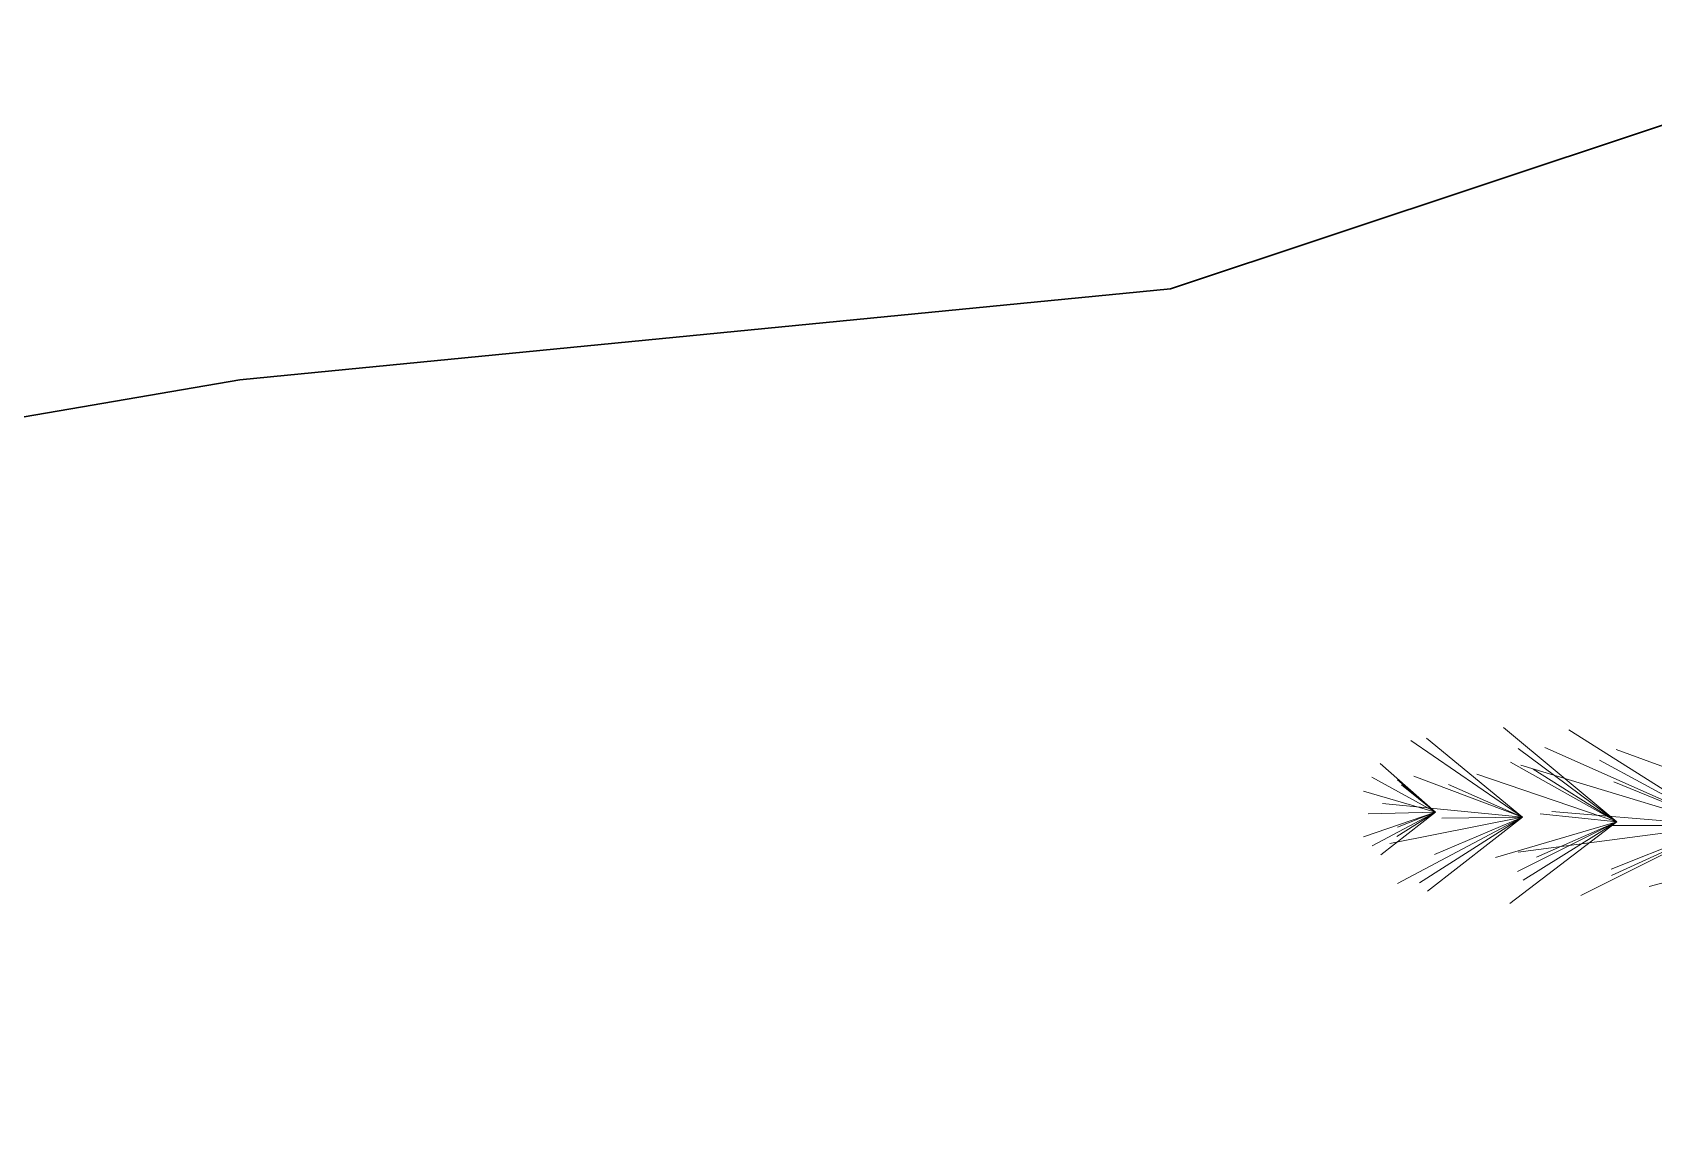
# Model space of a CAD drawing. Header units: metres. Extents: x -460 to 31334, y -1777 to 24987.
# Drawn here: x 378.403 to 378.8686, y -816.8534 to -816.536 of the extents above; entities that cross this region are included whole.
import ezdxf

# ---------------------------------------------------------------- set-up
doc = ezdxf.new("R2010")
doc.units = ezdxf.units.M
doc.header["$MEASUREMENT"] = 0
doc.layers.add('01 FURNITURE', color=8, linetype='Continuous')
doc.layers.add('TREES PLANTS', color=82, linetype='Continuous', lineweight=5)

# ---------------------------------------------------------------- blocks, each defined once
blk = doc.blocks.new('TREES_11')
at = {"layer": 'TREES PLANTS', "color": 82, "true_color": 0x34d100}
for p, q in [((-0.6064, -1.1431), (-0.7737, -1.6009)), ((-0.6064, -1.1431), (-0.7737, -1.6009)), ((-0.5008, -1.5357), (-0.6064, -1.1431)), ((-0.5008, -1.5357), (-0.6064, -1.1431)), ((-0.6223, -1.3934), (-0.8131, -1.6955)), ((-0.6223, -1.3934), (-0.8131, -1.6955)), ((-0.6223, -1.3934), (-0.778, -1.7432)), ((-0.6223, -1.3934), (-0.778, -1.7432)), ((-0.6223, -1.3934), (-0.7526, -1.6343)), ((-0.6223, -1.3934), (-0.7526, -1.6343)), ((-0.6223, -1.3934), (-0.7429, -1.791)), ((-0.6223, -1.3934), (-0.7429, -1.791)), ((-0.6223, -1.3934), (-0.7095, -1.6055)), ((-0.6223, -1.3934), (-0.7095, -1.6055)), ((-0.6223, -1.3934), (-0.6505, -1.7291)), ((-0.6223, -1.3934), (-0.6505, -1.7291)), ((-0.6223, -1.3934), (-0.6226, -1.6083)), ((-0.6223, -1.3934), (-0.6226, -1.6083)), ((-0.6223, -1.3934), (-0.569, -1.7966)), ((-0.6223, -1.3934), (-0.5228, -1.6102)), ((-0.6223, -1.3934), (-0.5357, -1.611)), ((-0.483, -1.6715), (-0.6223, -1.3934)), ((-0.6223, -1.3934), (-0.569, -1.7966)), ((-0.6223, -1.3934), (-0.5228, -1.6102)), ((-0.6223, -1.3934), (-0.5357, -1.611)), ((-0.483, -1.6715), (-0.6223, -1.3934)), ((-0.63, -1.5996), (-0.8175, -1.8259)), ((-0.63, -1.5996), (-0.8175, -1.8259)), ((-0.63, -1.5996), (-0.7761, -1.7962)), ((-0.63, -1.5996), (-0.7761, -1.7962)), ((-0.63, -1.5996), (-0.7484, -1.8116)), ((-0.63, -1.5996), (-0.7484, -1.8116)), ((-0.63, -1.5996), (-0.7347, -1.7664)), ((-0.63, -1.5996), (-0.7347, -1.7664)), ((-0.63, -1.5996), (-0.725, -1.8788)), ((-0.63, -1.5996), (-0.725, -1.8788)), ((-0.63, -1.5996), (-0.646, -1.7529)), ((-0.63, -1.5996), (-0.646, -1.7529)), ((-0.63, -1.5996), (-0.5306, -1.798)), ((-0.63, -1.5996), (-0.5132, -1.7862)), ((-0.63, -1.5996), (-0.5594, -1.7598)), ((-0.63, -1.5996), (-0.4669, -1.8127)), ((-0.5587, -1.8416), (-0.63, -1.5996)), ((-0.63, -1.5996), (-0.5306, -1.798)), ((-0.63, -1.5996), (-0.5132, -1.7862)), ((-0.63, -1.5996), (-0.5594, -1.7598)), ((-0.63, -1.5996), (-0.4669, -1.8127)), ((-0.5587, -1.8416), (-0.63, -1.5996)), ((-0.6394, -1.7881), (-0.7965, -1.9789)), ((-0.6394, -1.7881), (-0.7965, -1.9789)), ((-0.792, -2.0101), (-0.6394, -1.7881)), ((-0.792, -2.0101), (-0.6394, -1.7881)), ((-0.6394, -1.7881), (-0.7206, -2.0042)), ((-0.6394, -1.7881), (-0.7206, -2.0042)), ((-0.6394, -1.7881), (-0.7042, -1.9353)), ((-0.6394, -1.7881), (-0.7042, -1.9353)), ((-0.6394, -1.7881), (-0.6663, -2.067)), ((-0.6394, -1.7881), (-0.6663, -2.067)), ((-0.6394, -1.7881), (-0.508, -1.9933)), ((-0.6394, -1.7881), (-0.5864, -2.0518)), ((-0.6394, -1.7881), (-0.5066, -2.0366)), ((-0.6394, -1.7881), (-0.6368, -1.9485)), ((-0.6394, -1.7881), (-0.4919, -1.9774)), ((-0.6394, -1.7881), (-0.5644, -1.9629)), ((-0.6394, -1.7881), (-0.508, -1.9933)), ((-0.6394, -1.7881), (-0.5864, -2.0518)), ((-0.6394, -1.7881), (-0.5066, -2.0366)), ((-0.6394, -1.7881), (-0.6368, -1.9485)), ((-0.6394, -1.7881), (-0.4919, -1.9774)), ((-0.6394, -1.7881), (-0.5644, -1.9629)), ((-0.649, -1.9609), (-0.7461, -2.0713)), ((-0.649, -1.9609), (-0.7461, -2.0713)), ((-0.649, -1.9609), (-0.7185, -2.0881)), ((-0.649, -1.9609), (-0.7185, -2.0881)), ((-0.649, -1.9609), (-0.7137, -2.0371)), ((-0.649, -1.9609), (-0.7137, -2.0371)), ((-0.7033, -2.0286), (-0.649, -1.9609)), ((-0.7033, -2.0286), (-0.649, -1.9609)), ((-0.649, -1.9609), (-0.6909, -2.1048)), ((-0.649, -1.9609), (-0.6909, -2.1048)), ((-0.649, -1.9609), (-0.6191, -2.0366)), ((-0.649, -1.9609), (-0.6008, -2.0384)), ((-0.649, -1.9609), (-0.6456, -2.0955)), ((-0.649, -1.9609), (-0.564, -2.0701)), ((-0.649, -1.9609), (-0.5999, -2.1043)), ((-0.649, -1.9609), (-0.5819, -2.0872)), ((-0.649, -1.9609), (-0.6191, -2.0366)), ((-0.649, -1.9609), (-0.6008, -2.0384)), ((-0.649, -1.9609), (-0.6456, -2.0955)), ((-0.649, -1.9609), (-0.564, -2.0701)), ((-0.649, -1.9609), (-0.5999, -2.1043)), ((-0.649, -1.9609), (-0.5819, -2.0872))]:
    blk.add_line(p, q, dxfattribs=at)

msp = doc.modelspace()

# ---------------------------------------------------------------- linework, layer by layer
at = {"layer": '01 FURNITURE', "color": 4, "lineweight": 30}
msp.add_lwpolyline([(378.67538, -817.46682), (378.59513, -817.37575), (378.47952, -817.2874), (378.2687, -817.1705), (377.91964, -816.96642), (377.87612, -816.92076), (377.94793, -816.7555), (378.11982, -816.69461), (378.46254, -816.63577), (378.72985, -816.60965), (378.91254, -816.5488), (379.07432, -816.50824), (379.16034, -816.45752), (379.23029, -816.38192), (379.27083, -816.29312), (379.28822, -816.18093), (379.31203, -816.02725), (379.32245, -815.96004)], dxfattribs=at)

# ---------------------------------------------------------------- block references
at = {"lineweight": 9, "xscale": 0.1441398928167146, "yscale": 0.1441398928167146, "zscale": 0.1441398928167146, "rotation": 270}
msp.add_blockref('TREES_11', (379.08861, -816.85351), dxfattribs=at)

doc.saveas('drawing.dxf')
